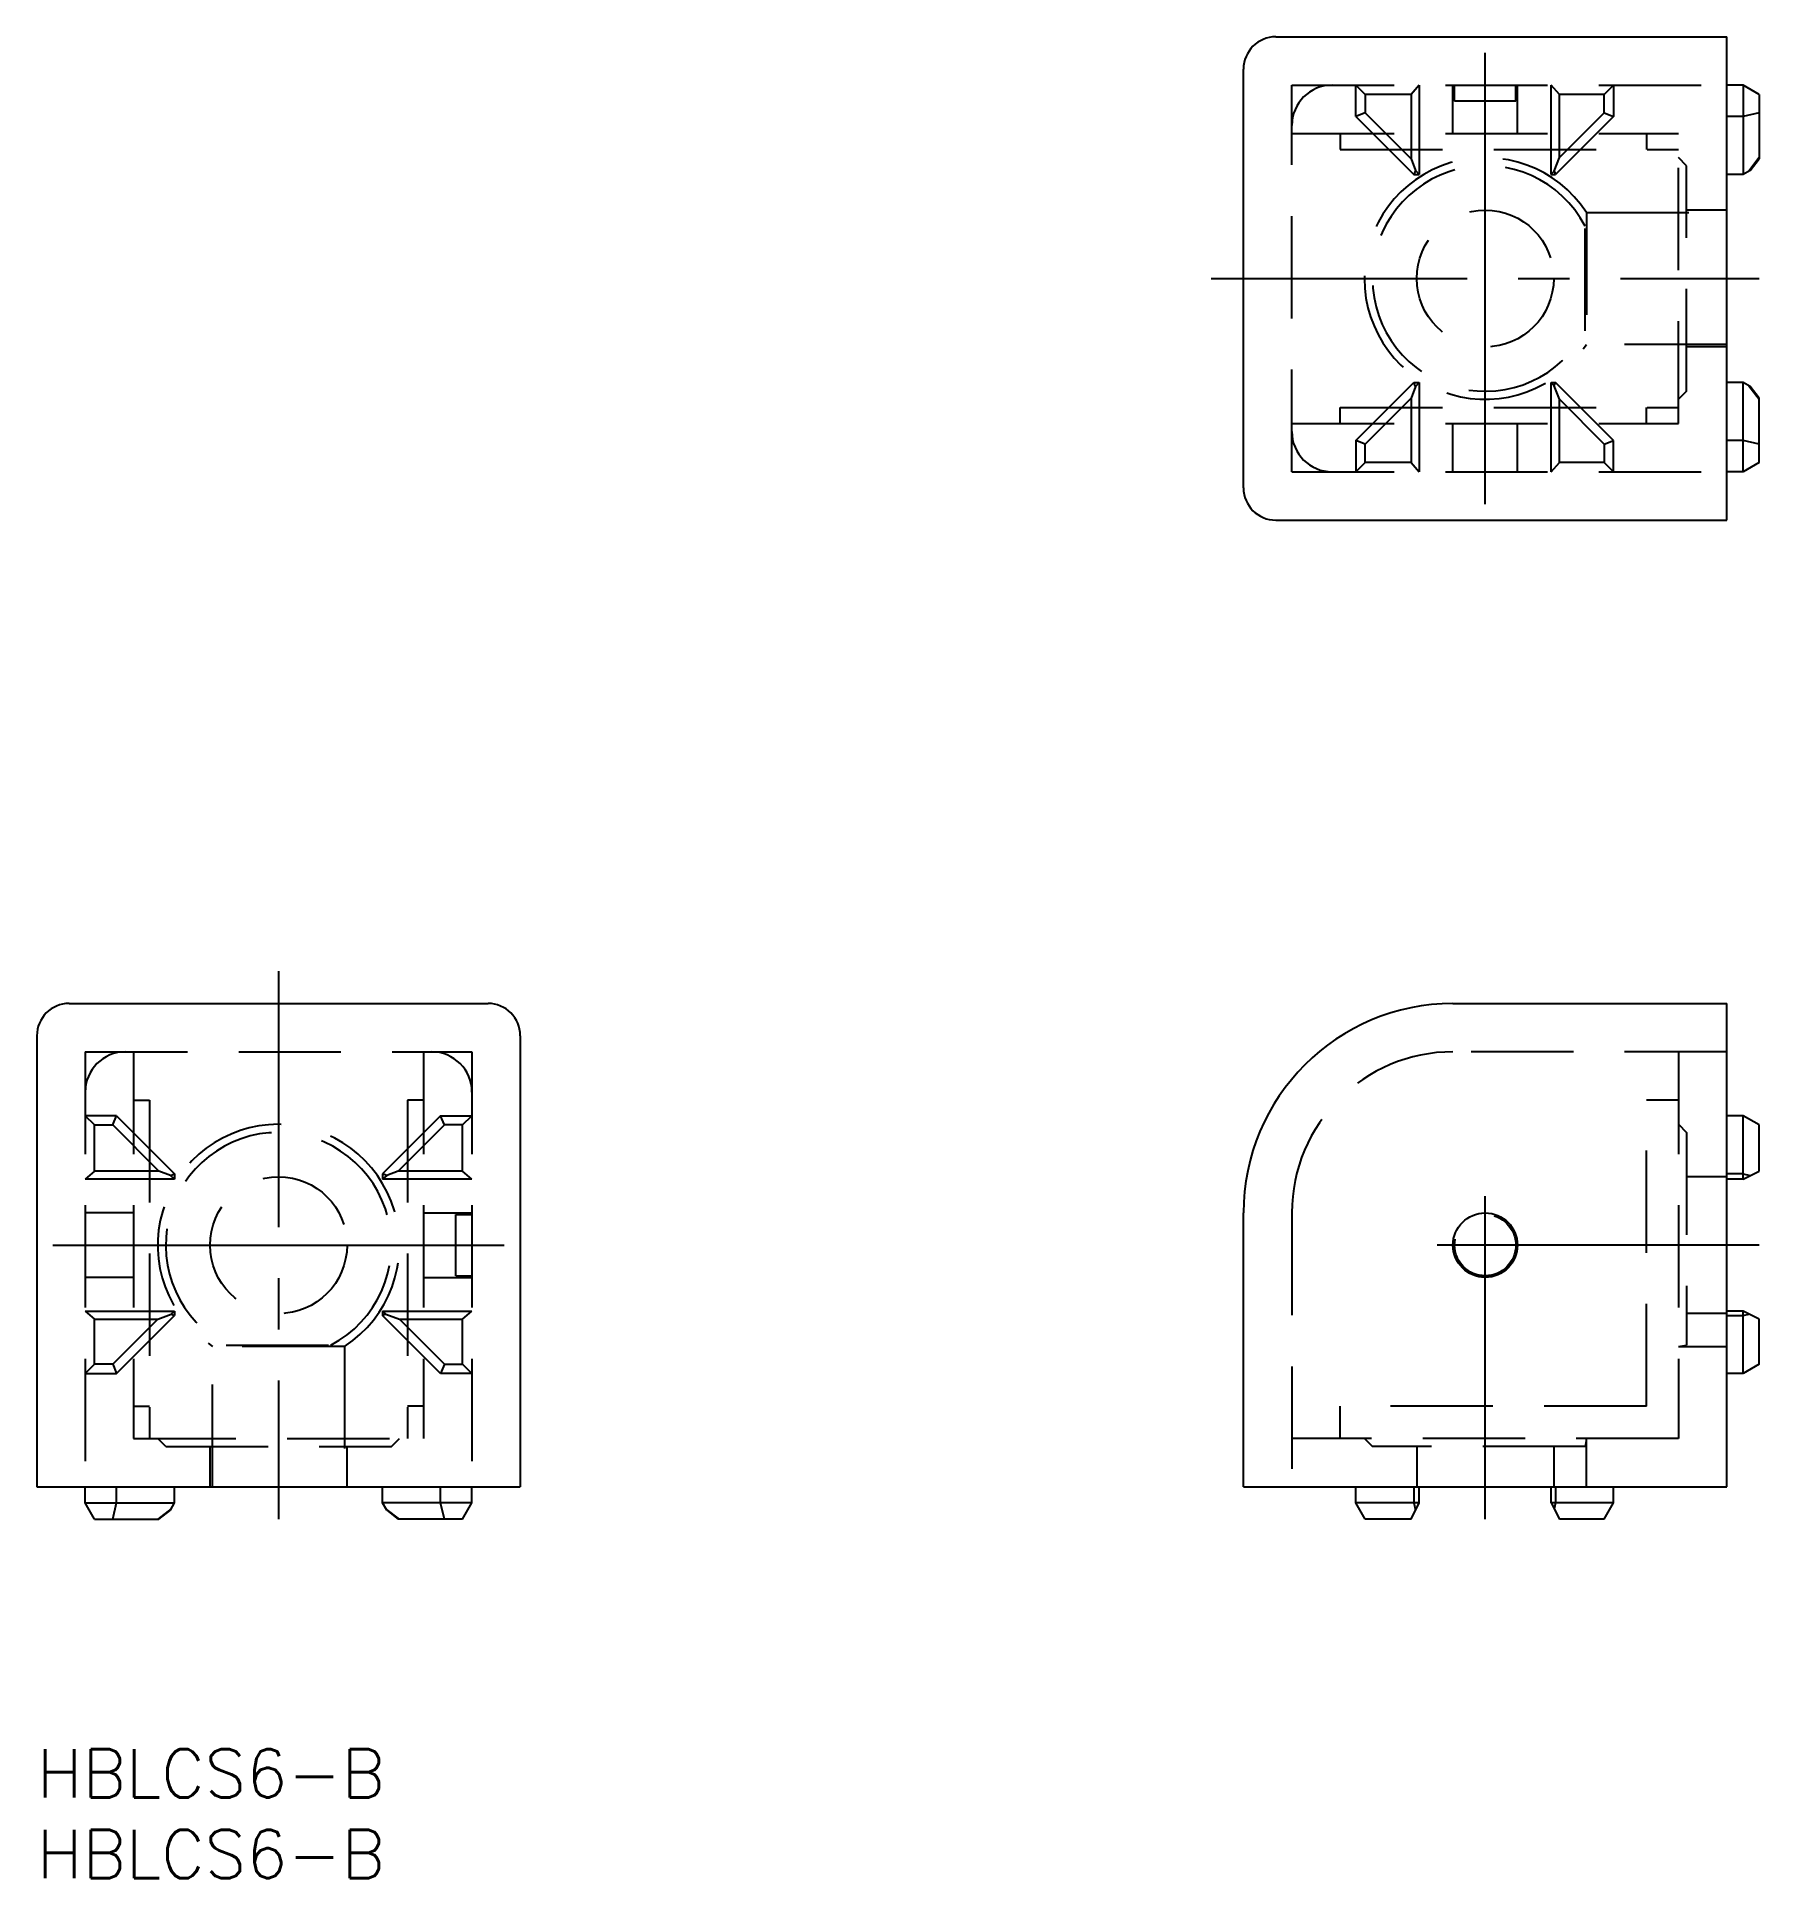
# Model space of a CAD drawing. Extents: x 0 to 107, y -8 to 106.
import ezdxf
from ezdxf.enums import TextEntityAlignment as Align

# ---------------------------------------------------------------- set-up
doc = ezdxf.new("R2010")
doc.units = 0
doc.header["$LTSCALE"] = 0.5
doc.linetypes.add('CENTER', pattern=[50.8, 31.75, -6.35, 6.35, -6.35])
doc.linetypes.add('DASHED', pattern=[19.05, 12.7, -6.35])
doc.layers.get('0').update_dxf_attribs({"linetype": 'CONTINUOUS'})
doc.layers.add('CENTER', color=1, linetype='CENTER')
doc.styles.get("Standard").update_dxf_attribs({"font": 'txt.shx', "height": 3, "bigfont": 'bigfont.shx'})

msp = doc.modelspace()

# ---------------------------------------------------------------- linework, layer by layer
at = {"color": 7, "linetype": 'CONTINUOUS'}
for p, q in [((76.88, 106.29), (104.88, 106.29)), ((104.88, 76.29), (104.88, 106.29)), ((74.88, 78.29), (74.88, 104.29)), ((105.88, 103.29), (104.88, 103.29)), ((105.88, 103.29), (105.88, 97.74)), ((106.88, 102.71), (105.88, 103.29)), ((106.88, 102.71), (106.88, 101.58)), ((105.88, 101.34), (104.88, 101.34)), ((106.88, 101.58), (105.88, 101.34)), ((106.88, 101.58), (106.88, 98.72)), ((106.88, 98.79), (106.24, 97.95)), ((106.33, 98), (106.88, 98.72)), ((105.88, 97.74), (104.88, 97.74)), ((106.33, 98), (105.88, 97.74)), ((105.88, 84.84), (104.88, 84.84)), ((105.88, 79.29), (105.88, 84.84)), ((106.33, 84.58), (105.88, 84.84)), ((106.24, 84.63), (106.88, 83.79)), ((106.88, 83.86), (106.33, 84.58)), ((106.88, 81), (106.88, 83.86)), ((105.88, 81.24), (104.88, 81.24)), ((106.88, 81), (105.88, 81.24)), ((106.88, 79.87), (106.88, 81)), ((105.88, 79.29), (104.88, 79.29)), ((106.88, 79.87), (105.88, 79.29)), ((76.88, 76.29), (104.88, 76.29)), ((2, 46.29), (28, 46.29)), ((87.88, 46.29), (104.88, 46.29)), ((104.88, 16.29), (104.88, 46.29)), ((0, 44.29), (0, 16.29)), ((30, 44.29), (30, 16.29)), ((105.88, 39.32), (104.88, 39.32)), ((106.88, 38.75), (105.88, 39.32)), ((105.88, 35.39), (105.88, 39.32)), ((106.88, 35.89), (106.88, 38.75)), ((105.88, 35.39), (106.88, 35.89)), ((105.88, 35.39), (104.88, 35.39)), ((74.88, 16.29), (74.88, 33.29)), ((105.88, 27.19), (104.88, 27.19)), ((105.88, 23.32), (105.88, 27.19)), ((106.88, 26.69), (105.88, 27.19)), ((106.88, 23.9), (106.88, 26.69)), ((105.88, 23.32), (104.88, 23.32)), ((106.88, 23.9), (105.88, 23.32)), ((0, 16.29), (30, 16.29)), ((3, 15.29), (3, 16.29)), ((4.95, 15.29), (4.95, 16.29)), ((8.55, 15.29), (8.55, 16.29)), ((21.45, 15.29), (21.45, 16.29)), ((25.05, 15.29), (25.05, 16.29)), ((27, 15.29), (27, 16.29)), ((74.88, 16.29), (104.88, 16.29)), ((81.85, 15.29), (81.85, 16.29)), ((85.78, 15.29), (85.78, 16.29)), ((93.98, 15.29), (93.98, 16.29)), ((97.85, 15.29), (97.85, 16.29)), ((3, 15.29), (8.55, 15.29)), ((3.58, 14.29), (3, 15.29)), ((4.71, 14.29), (4.95, 15.29)), ((8.34, 14.93), (7.5, 14.29)), ((8.29, 14.84), (8.55, 15.29)), ((27, 15.29), (21.45, 15.29)), ((21.71, 14.84), (21.45, 15.29)), ((22.5, 14.29), (21.66, 14.93)), ((25.29, 14.29), (25.05, 15.29)), ((26.42, 14.29), (27, 15.29)), ((85.78, 15.29), (81.85, 15.29)), ((82.42, 14.29), (81.85, 15.29)), ((85.28, 14.29), (85.78, 15.29)), ((97.85, 15.29), (93.98, 15.29)), ((93.98, 15.29), (94.48, 14.29)), ((97.27, 14.29), (97.85, 15.29)), ((3.58, 14.29), (4.71, 14.29)), ((4.71, 14.29), (7.57, 14.29)), ((7.57, 14.29), (8.29, 14.84)), ((21.71, 14.84), (22.43, 14.29)), ((25.29, 14.29), (22.43, 14.29)), ((26.42, 14.29), (25.29, 14.29)), ((85.28, 14.29), (82.42, 14.29)), ((97.27, 14.29), (94.48, 14.29))]:
    msp.add_line(p, q, dxfattribs=at)
at = {"color": 3, "linetype": 'DASHED'}
for p, q in [((77.88, 103.29), (104.88, 103.29)), ((77.88, 79.29), (77.88, 103.29)), ((81.85, 101.34), (81.85, 103.29)), ((82.42, 102.71), (81.85, 103.29)), ((85.78, 103.29), (85.28, 102.71)), ((85.78, 103.29), (85.78, 97.74)), ((87.88, 100.29), (87.88, 103.29)), ((87.98, 102.29), (87.98, 103.29)), ((91.78, 102.29), (91.78, 103.29)), ((91.88, 100.29), (91.88, 103.29)), ((93.98, 97.74), (93.98, 103.29)), ((94.48, 102.71), (93.98, 103.29)), ((97.27, 102.71), (97.85, 103.29)), ((97.85, 103.29), (97.85, 101.34)), ((85.28, 102.71), (82.42, 102.71)), ((82.42, 102.71), (82.42, 101.58)), ((85.28, 102.71), (85.28, 98.72)), ((91.78, 102.29), (87.98, 102.29)), ((94.48, 98.79), (94.48, 102.71)), ((97.27, 102.71), (94.48, 102.71)), ((97.27, 101.58), (97.27, 102.71)), ((82.42, 101.58), (81.85, 101.34)), ((81.85, 101.34), (85.45, 97.74)), ((82.42, 101.58), (85.28, 98.72)), ((97.85, 101.34), (94.25, 97.74)), ((94.48, 98.79), (97.27, 101.58)), ((97.27, 101.58), (97.85, 101.34)), ((77.88, 100.29), (101.88, 100.29)), ((80.88, 100.29), (80.88, 99.29)), ((99.88, 100.29), (99.88, 99.29)), ((101.88, 82.29), (101.88, 100.29)), ((80.88, 99.29), (101.88, 99.29)), ((85.28, 98.72), (85.55, 98)), ((94.16, 97.95), (94.48, 98.79)), ((102.38, 98.29), (101.88, 98.79)), ((102.38, 84.29), (102.38, 98.29)), ((85.55, 98), (85.45, 97.74)), ((85.45, 97.74), (85.78, 97.74)), ((85.55, 98), (85.78, 97.74)), ((93.98, 97.74), (94.16, 97.95)), ((93.98, 97.74), (94.25, 97.74)), ((94.16, 97.95), (94.25, 97.74)), ((96.16, 95.39), (104.88, 95.39)), ((96.16, 95.39), (96.16, 87.19)), ((104.88, 95.54), (102.38, 95.54)), ((96.08, 88.04), (96.08, 94.54)), ((104.88, 87.19), (96.16, 87.19)), ((104.88, 87.04), (102.38, 87.04)), ((81.85, 81.24), (85.45, 84.84)), ((85.55, 84.58), (85.28, 83.86)), ((85.45, 84.84), (85.78, 84.84)), ((85.55, 84.58), (85.45, 84.84)), ((85.78, 84.84), (85.55, 84.58)), ((85.78, 84.84), (85.78, 79.29)), ((93.98, 79.29), (93.98, 84.84)), ((93.98, 84.84), (94.25, 84.84)), ((94.16, 84.63), (93.98, 84.84)), ((94.16, 84.63), (94.25, 84.84)), ((94.48, 83.79), (94.16, 84.63)), ((97.85, 81.24), (94.25, 84.84)), ((82.42, 81), (85.28, 83.86)), ((85.28, 83.86), (85.28, 79.87)), ((94.48, 79.87), (94.48, 83.79)), ((94.48, 83.79), (97.27, 81)), ((102.38, 84.29), (101.88, 83.79)), ((77.88, 82.29), (101.88, 82.29)), ((80.88, 83.29), (101.88, 83.29)), ((80.88, 82.29), (80.88, 83.29)), ((87.88, 79.29), (87.88, 82.29)), ((91.88, 79.29), (91.88, 82.29)), ((99.88, 82.29), (99.88, 83.29)), ((81.85, 81.24), (81.85, 79.29)), ((82.42, 81), (81.85, 81.24)), ((97.27, 81), (97.85, 81.24)), ((97.85, 79.29), (97.85, 81.24)), ((82.42, 79.87), (82.42, 81)), ((97.27, 81), (97.27, 79.87)), ((77.88, 79.29), (104.88, 79.29)), ((82.42, 79.87), (81.85, 79.29)), ((85.28, 79.87), (82.42, 79.87)), ((85.28, 79.87), (85.78, 79.29)), ((93.98, 79.29), (94.48, 79.87)), ((97.27, 79.87), (94.48, 79.87)), ((97.27, 79.87), (97.85, 79.29)), ((3, 43.29), (27, 43.29)), ((3, 43.29), (3, 16.29)), ((6, 43.29), (6, 19.29)), ((24, 43.29), (24, 19.29)), ((27, 43.29), (27, 16.29)), ((104.88, 43.29), (87.88, 43.29)), ((101.88, 43.29), (101.88, 19.29)), ((6, 40.29), (7, 40.29)), ((7, 40.29), (7, 19.29)), ((23, 40.29), (23, 19.29)), ((24, 40.29), (23, 40.29)), ((101.88, 40.29), (99.88, 40.29)), ((99.88, 21.29), (99.88, 40.29)), ((4.95, 39.32), (3, 39.32)), ((3.58, 38.75), (3, 39.32)), ((4.71, 38.75), (4.95, 39.32)), ((4.95, 39.32), (8.55, 35.72)), ((25.05, 39.32), (21.45, 35.72)), ((25.05, 39.32), (27, 39.32)), ((25.29, 38.75), (25.05, 39.32)), ((26.42, 38.75), (27, 39.32)), ((3.58, 38.75), (4.71, 38.75)), ((3.58, 35.89), (3.58, 38.75)), ((4.71, 38.75), (7.57, 35.89)), ((25.29, 38.75), (22.43, 35.89)), ((26.42, 38.75), (25.29, 38.75)), ((26.42, 35.89), (26.42, 38.75)), ((101.88, 38.79), (102.38, 38.29)), ((102.38, 38.29), (102.38, 25.09)), ((3.58, 35.89), (3, 35.39)), ((7.57, 35.89), (3.58, 35.89)), ((8.29, 35.61), (7.57, 35.89)), ((8.29, 35.61), (8.55, 35.72)), ((8.55, 35.39), (8.29, 35.61)), ((8.55, 35.72), (8.55, 35.39)), ((21.45, 35.72), (21.45, 35.39)), ((21.71, 35.61), (21.45, 35.72)), ((21.71, 35.61), (21.45, 35.39)), ((22.43, 35.89), (21.71, 35.61)), ((26.42, 35.89), (22.43, 35.89)), ((27, 35.39), (26.42, 35.89)), ((104.88, 35.54), (102.38, 35.54)), ((105.88, 35.72), (104.88, 35.72)), ((105.88, 35.72), (106.33, 35.61)), ((8.55, 35.39), (3, 35.39)), ((27, 35.39), (21.45, 35.39)), ((6, 33.29), (3, 33.29)), ((24, 33.29), (27, 33.29)), ((26, 29.39), (26, 33.19)), ((26, 33.19), (27, 33.19)), ((77.88, 33.29), (77.88, 16.29)), ((6, 29.29), (3, 29.29)), ((24, 29.29), (27, 29.29)), ((26, 29.39), (27, 29.39)), ((3, 27.19), (8.55, 27.19)), ((3, 27.19), (3.58, 26.69)), ((3.58, 26.69), (7.5, 26.69)), ((3.58, 23.9), (3.58, 26.69)), ((7.5, 26.69), (4.71, 23.9)), ((4.95, 23.32), (8.55, 26.92)), ((7.5, 26.69), (8.34, 27.01)), ((8.34, 27.01), (8.55, 27.19)), ((8.34, 27.01), (8.55, 26.92)), ((8.55, 27.19), (8.55, 26.92)), ((21.45, 27.19), (27, 27.19)), ((21.45, 27.19), (21.45, 26.92)), ((21.45, 27.19), (21.66, 27.01)), ((21.66, 27.01), (21.45, 26.92)), ((25.05, 23.32), (21.45, 26.92)), ((21.66, 27.01), (22.5, 26.69)), ((22.5, 26.69), (26.42, 26.69)), ((22.5, 26.69), (25.29, 23.9)), ((26.42, 26.69), (27, 27.19)), ((26.42, 23.9), (26.42, 26.69)), ((104.88, 27.04), (102.38, 27.04)), ((104.88, 26.92), (105.88, 26.92)), ((105.88, 26.92), (106.24, 27.01)), ((10.9, 16.29), (10.9, 25.01)), ((19.1, 25.01), (10.9, 25.01)), ((11.75, 25.09), (18.25, 25.09)), ((19.1, 25.01), (19.1, 16.29)), ((101.88, 25.01), (102.38, 25.09)), ((101.88, 25.01), (104.88, 25.01)), ((3.58, 23.9), (3, 23.32)), ((3, 23.32), (4.95, 23.32)), ((4.71, 23.9), (3.58, 23.9)), ((4.71, 23.9), (4.95, 23.32)), ((25.29, 23.9), (25.05, 23.32)), ((27, 23.32), (25.05, 23.32)), ((25.29, 23.9), (26.42, 23.9)), ((26.42, 23.9), (27, 23.32)), ((6, 21.29), (7, 21.29)), ((24, 21.29), (23, 21.29)), ((99.88, 21.29), (80.88, 21.29)), ((80.88, 19.29), (80.88, 21.29)), ((6, 19.29), (24, 19.29)), ((8, 18.79), (7.5, 19.29)), ((8, 18.79), (22, 18.79)), ((10.75, 16.29), (10.75, 18.79)), ((19.25, 16.29), (19.25, 18.79)), ((22, 18.79), (22.5, 19.29)), ((101.88, 19.29), (77.88, 19.29)), ((82.38, 19.29), (82.88, 18.79)), ((96.08, 18.79), (82.88, 18.79)), ((85.63, 18.79), (85.63, 16.29)), ((94.13, 18.79), (94.13, 16.29)), ((96.16, 19.29), (96.08, 18.79)), ((96.16, 16.29), (96.16, 19.29)), ((85.45, 16.29), (85.45, 15.29)), ((94.25, 16.29), (94.25, 15.29)), ((85.45, 15.29), (85.55, 14.84)), ((94.25, 15.29), (94.16, 14.93))]:
    msp.add_line(p, q, dxfattribs=at)
for centre, radius in [((89.88, 91.29), 4.25), ((15, 31.29), 4.25), ((89.88, 31.29), 1.9)]:
    msp.add_circle(centre, radius, dxfattribs=at)
at = {"color": 7, "linetype": 'CONTINUOUS'}
msp.add_circle((89.88, 31.29), 2, dxfattribs=at)
for centre, radius, start, end in [((76.88, 104.29), 2, 90, 180), ((76.88, 78.29), 2, 180, 270), ((2, 44.29), 2, 90, 180), ((28, 44.29), 2, 0, 90), ((87.88, 33.29), 13, 90, 180)]:
    msp.add_arc(centre, radius, start, end, dxfattribs=at)
at = {"color": 3, "linetype": 'DASHED'}
for centre, radius, start, end in [((80.38, 100.79), 2.5, 90, 180), ((89.88, 91.29), 7.5, 33.1386, 326.8614), ((89.88, 91.29), 7, 27.6604, 332.3396), ((80.38, 81.79), 2.5, 180, 270), ((5.5, 40.79), 2.5, 90, 180), ((24.5, 40.79), 2.5, 0, 90), ((87.88, 33.29), 10, 90, 180), ((15, 31.29), 7.5, 303.1386, 236.8614), ((15, 31.29), 7, 297.6604, 242.3396)]:
    msp.add_arc(centre, radius, start, end, dxfattribs=at)
at = {"layer": 'CENTER', "color": 1, "linetype": 'CONTINUOUS'}
for p, q in [((89.88, 77.29), (89.88, 105.29)), ((89.88, 14.29), (89.88, 34.33)), ((1, 31.29), (29, 31.29)), ((106.88, 31.29), (86.89, 31.29))]:
    msp.add_line(p, q, dxfattribs=at)
at = {"layer": 'CENTER', "color": 1, "linetype": 'CENTER'}
for p, q in [((72.88, 91.29), (106.88, 91.29)), ((15, 48.29), (15, 14.29))]:
    msp.add_line(p, q, dxfattribs=at)

# ---------------------------------------------------------------- texts
at = {"color": 7, "linetype": 'CONTINUOUS'}
for p in [(0, 0), (0, -5)]:
    msp.add_text('HBLCS6-B', height=3, dxfattribs=at).set_placement(p, align=Align.TOP_LEFT)

doc.saveas('drawing.dxf')
